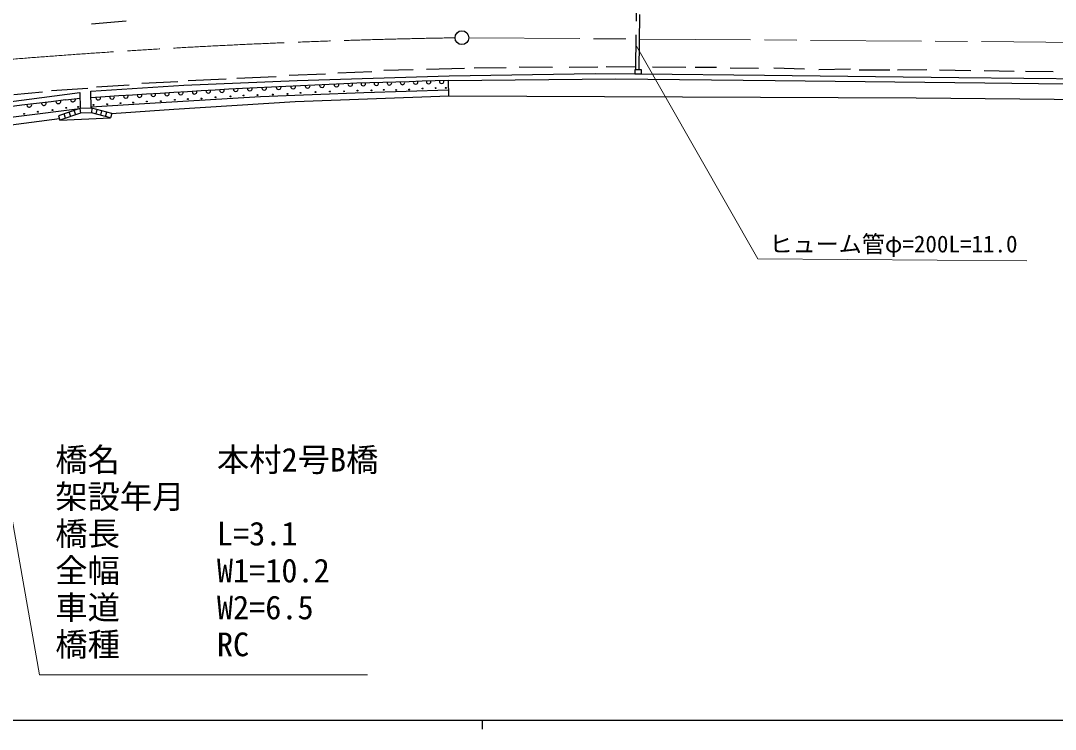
# Model space of a CAD drawing. Units: millimetres, scale not verified. Extents: x 40000 to 680000, y 20000 to 380000.
# Drawn here: x 218038 to 330056, y 204000 to 280750 of the extents above; entities that cross this region are included whole.
import ezdxf
from ezdxf.enums import TextEntityAlignment as Align

# ---------------------------------------------------------------- set-up
doc = ezdxf.new("R2010")
doc.units = ezdxf.units.MM
doc.header["$LTSCALE"] = 1000
doc.linetypes.add('CHAIN', pattern=[18.5, 12, -1.5, 3.5, -1.5])
doc.linetypes.add('DASHED', pattern=[7.5, 6, -1.5])
for name, color, linetype, lineweight in [('M-BGD', 7, 'Continuous', 25), ('M-BMK', 2, 'CHAIN', 13), ('M-BMK-SRVR', 3, 'Continuous', 25), ('M-STR-HTXT', 7, 'Continuous', 13), ('M-TTL-BAND', 7, 'Continuous', 25)]:
    doc.layers.add(name, color=color, linetype=linetype, lineweight=lineweight)
doc.styles.add('ＭＳ ゴシック', font='')
doc.styles.get('ＭＳ ゴシック').set_extended_font_data('MS Gothic')

msp = doc.modelspace()

# ---------------------------------------------------------------- linework, layer by layer
at = {"layer": 'M-BGD', "linetype": 'DASHED'}
for p, q in [((284734, 286710), (284600, 275425)), ((285006, 275423), (285104, 286705))]:
    msp.add_line(p, q, dxfattribs=at)
at = {"layer": 'M-BGD'}
for p, q in [((225694, 280408), (229456, 280723)), ((261961, 275500), (266085, 275590)), ((267139, 275657), (270613, 275679)), ((272003, 275746), (275634, 275724)), ((277404, 275724), (280543, 275746)), ((281417, 275791), (284555, 275746)), ((286438, 275746), (290069, 275702)), ((291077, 275702), (293364, 275702)), ((294843, 275657), (297914, 275590)), ((299595, 275634), (302890, 275545)), ((236162, 274267), (240286, 274446)), ((241451, 274514), (245688, 274715)), ((247122, 274850), (251045, 274984)), ((252367, 275096), (256043, 275231)), ((257366, 275388), (260549, 275455)), ((284518, 275426), (284515, 274996)), ((284515, 274996), (285245, 274991)), ((285248, 275421), (284518, 275426)), ((285245, 274991), (285248, 275421)), ((304436, 275478), (307888, 275522)), ((308830, 275433), (312147, 275433)), ((312954, 275410), (316159, 275455)), ((317527, 275410), (320911, 275343)), ((322368, 275343), (325596, 275298)), ((326829, 275276), (329810, 275231)), ((221390, 273191), (225291, 273438)), ((226254, 273572), (229796, 273796)), ((231141, 273976), (235041, 274155)), ((240572, 273328), (239084, 273236)), ((242060, 273419), (240572, 273328)), ((243624, 273492), (242060, 273419)), ((245188, 273564), (243624, 273492)), ((246752, 273637), (245188, 273564)), ((248316, 273710), (246752, 273637)), ((249880, 273782), (248316, 273710)), ((251444, 273855), (249880, 273782)), ((253008, 273928), (251444, 273855)), ((254423, 273971), (253008, 273928)), ((255838, 274013), (254423, 273971)), ((257252, 274056), (255838, 274013)), ((258667, 274099), (257252, 274056)), ((260082, 274142), (258667, 274099)), ((261496, 274185), (260082, 274142)), ((262911, 274228), (261496, 274185)), ((264325, 274271), (262911, 274228)), ((217289, 272765), (220382, 273057)), ((222905, 272164), (224461, 272354)), ((224443, 272969), (224493, 271236)), ((225672, 271285), (225622, 273125)), ((227181, 272507), (225642, 272412)), ((228669, 272598), (227181, 272507)), ((230157, 272689), (228669, 272598)), ((231645, 272780), (230157, 272689)), ((233132, 272872), (231645, 272780)), ((234620, 272963), (233132, 272872)), ((236108, 273054), (234620, 272963)), ((237596, 273145), (236108, 273054)), ((239084, 273236), (237596, 273145)), ((218166, 271585), (216587, 271392)), ((219746, 271778), (218166, 271585)), ((221326, 271971), (219746, 271778)), ((222905, 272164), (221326, 271971)), ((224428, 271233), (224521, 270737)), ((225756, 271288), (225700, 270786)), ((226200, 270651), (226330, 271134)), ((222128, 270450), (222289, 269977)), ((222289, 269977), (227767, 270230)), ((222903, 270186), (222742, 270659)), ((223453, 270373), (223291, 270846)), ((224001, 270560), (223840, 271033)), ((226708, 270515), (226838, 270998)), ((227238, 270372), (227368, 270855)), ((227896, 270713), (227767, 270230))]:
    msp.add_line(p, q, dxfattribs=at)
for points in [[(225622, 273125), (235696, 273752), (247980, 274282), (264412, 274795), (280219, 275024), (284515, 274996)], [(285245, 274991), (298580, 274841), (319627, 274590), (333674, 274454), (337929, 274380)], [(264325, 274271), (282472, 274441), (299709, 274259), (322418, 274029), (342769, 273778), (379882, 273390), (426251, 273006), (456239, 272679), (474386, 272325), (492071, 271640), (502467, 271213)], [(499561, 269715), (487508, 270153), (466262, 270859), (443587, 271214), (389746, 271639), (314987, 272374), (264390, 272591), (264346, 274271)], [(205821, 270761), (212616, 271407), (224443, 272969)], [(225669, 271406), (232595, 271844), (244007, 272523), (255180, 272983), (264372, 273263)], [(264390, 272591), (247765, 271948), (234618, 271149), (227882, 270659)], [(66349, 253253), (72989, 253606), (83817, 254472), (97621, 256015), (110560, 257666), (125096, 259534), (141310, 261645), (158038, 263838), (176931, 266220), (187921, 267465), (201970, 268764), (211498, 269631), (224428, 271233)], [(227896, 270713), (225756, 271288), (224428, 271233), (222128, 270450)], [(222245, 270108), (210064, 268537), (195560, 267303), (178596, 265503), (157912, 262845), (131626, 259384), (101967, 255468), (94581, 254578), (86136, 253784), (75789, 252893), (71290, 252557), (66375, 252340)], [(227767, 270230), (225700, 270786), (224521, 270737), (222289, 269977)]]:
    msp.add_lwpolyline(points, dxfattribs=at)
for centre in [(260105, 273284), (261547, 273408), (262967, 273449), (264058, 273469), (234724, 272176), (236139, 272257), (237603, 272306), (239132, 272453), (240759, 272550), (242174, 272648), (243671, 272697), (245330, 272745), (246941, 272811), (248349, 272934), (249955, 273016), (251520, 273078), (253043, 273099), (254505, 273181), (256029, 273202), (257346, 273263), (258685, 273243), (221482, 271070), (222979, 271314), (224264, 271412), (225923, 271623), (227387, 271704), (228851, 271818), (230201, 271883), (231698, 271997), (233211, 272030), (218407, 270663), (219904, 270891)]:
    msp.add_circle(centre, 50, dxfattribs=at)
for centre, radius, start, end in [((241319, 273326), 253, 172.76694, 14.24821), ((242843, 273419), 264, 174.70037, 10.6213), ((244407, 273491), 264, 174.69929, 10.62248), ((245972, 273564), 264, 174.70037, 10.6213), ((247536, 273637), 264, 174.70037, 10.6213), ((249100, 273709), 264, 174.70037, 10.6213), ((250664, 273782), 264, 174.69828, 10.6212), ((252228, 273855), 264, 174.6972, 10.62238), ((253717, 273892), 243, 168.08964, 15.38192), ((255132, 273935), 243, 168.08964, 15.38192), ((256547, 273978), 243, 168.08964, 15.38192), ((257961, 274020), 243, 168.0915, 15.38006), ((259376, 274063), 243, 168.09033, 15.3813), ((260791, 274106), 243, 168.08847, 15.38316), ((262205, 274149), 243, 168.08964, 15.38192), ((263620, 274192), 243, 168.08964, 15.38192), ((223699, 272228), 267, 179.927, 14.00846), ((226440, 272414), 253, 172.76909, 14.24835), ((227928, 272505), 253, 172.76909, 14.24835), ((229416, 272596), 253, 172.76694, 14.24821), ((230903, 272688), 253, 172.76622, 14.25137), ((232391, 272779), 253, 172.76909, 14.24835), ((233879, 272870), 253, 172.76909, 14.24835), ((235367, 272961), 253, 172.76694, 14.24821), ((236855, 273053), 253, 172.76909, 14.24835), ((238343, 273144), 253, 172.76809, 14.2495), ((239831, 273235), 253, 172.76909, 14.24835), ((218960, 271649), 267, 179.92914, 14.00847), ((220540, 271842), 267, 179.927, 14.00846), ((222119, 272035), 267, 179.92914, 14.00847)]:
    msp.add_arc(centre, radius, start, end, dxfattribs=at)
at = {"layer": 'M-BMK'}
msp.add_line((266561, 278902), (364877, 278156), dxfattribs=at)
msp.add_arc((277258, -469951), 748947, 90.93315, 98.5459, dxfattribs=at)
at = {"layer": 'M-BMK-SRVR'}
msp.add_circle((265811, 278908), 750, dxfattribs=at)
at = {"layer": 'M-STR-HTXT'}
for points in [[(284711, 278003), (297857, 254966), (326963, 254751)], [(209748, 268482), (220078, 209894), (255584, 209894)]]:
    msp.add_lwpolyline(points, dxfattribs=at)
at = {"layer": 'M-TTL-BAND'}
for p, q in [((40000, 205000), (579000, 205000)), ((268000, 205000), (268000, 204000))]:
    msp.add_line(p, q, dxfattribs=at)

# ---------------------------------------------------------------- texts
at = {"layer": 'M-STR-HTXT', "style": 'ＭＳ ゴシック'}
msp.add_text('ヒューム管φ=200L=11.0', height=1833, dxfattribs=at).set_placement((312534, 256566), align=Align.MIDDLE_CENTER)
for s, p in [('橋名\u3000\u3000\u3000本村2号B橋', (221782, 234482)), ('架設年月\u3000', (221782, 230482)), ('橋長\u3000\u3000\u3000L=3.1', (221782, 226482)), ('全幅\u3000\u3000\u3000W1=10.2', (221782, 222482)), ('車道\u3000\u3000\u3000W2=6.5', (221782, 218482)), ('橋種\u3000\u3000\u3000RC', (221782, 214482))]:
    msp.add_text(s, height=2566, dxfattribs=at).set_placement(p, align=Align.TOP_LEFT)

doc.saveas('drawing.dxf')
